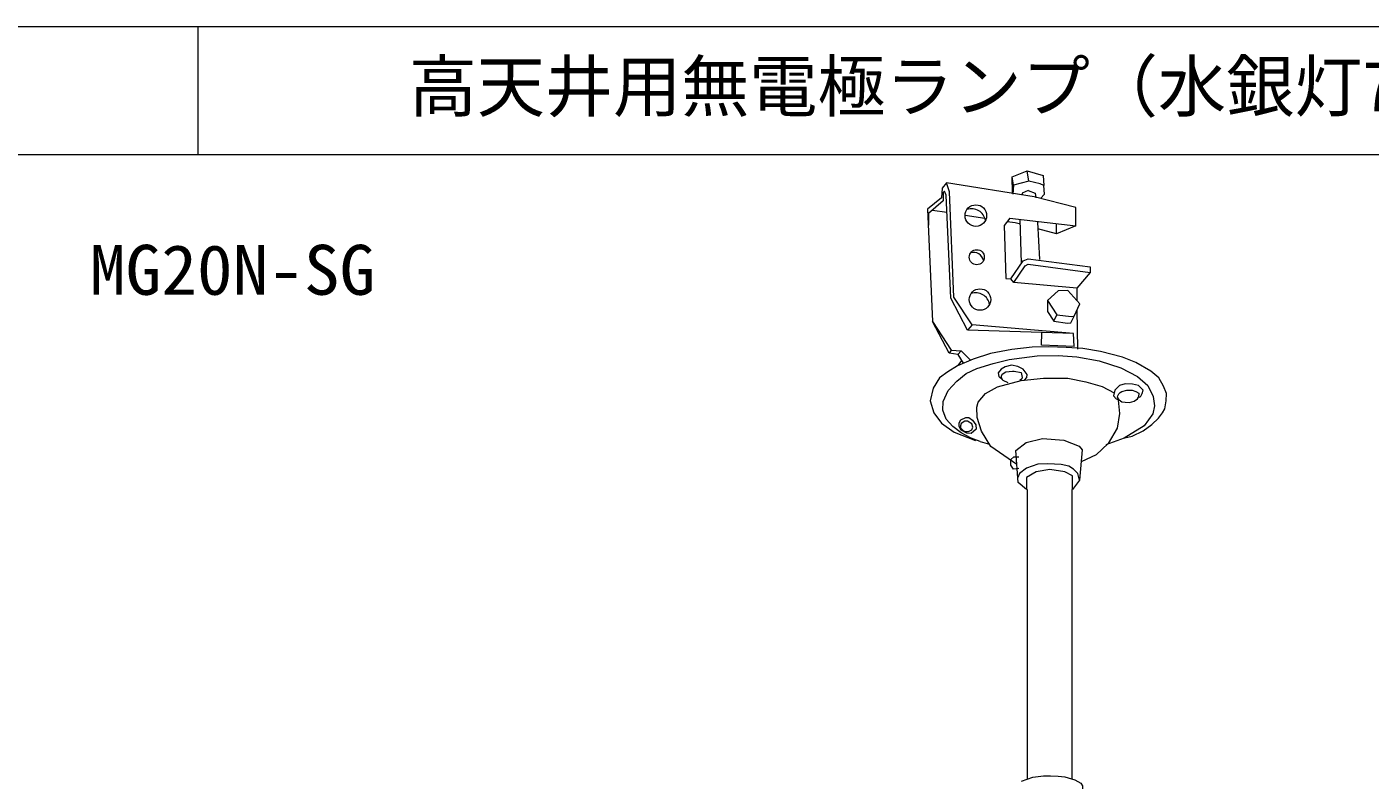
# Model space of a CAD drawing. Units: millimetres, scale not verified. Extents: x -1348 to 1152, y -2025 to -250.
# Drawn here: x 539.4 to 933.8, y -470.9 to -249.7 of the extents above; entities that cross this region are included whole.
import ezdxf
from ezdxf.enums import TextEntityAlignment as Align

# ---------------------------------------------------------------- set-up
doc = ezdxf.new("R2010")
doc.units = ezdxf.units.MM
doc.header["$LTSCALE"] = 5
doc.layers.add('0-0_絵', color=7, linetype='Continuous', lineweight=20)
doc.layers.add('0-2_枠', color=7, linetype='Continuous', lineweight=20)
doc.layers.add('0-1_文字', color=7, linetype='Continuous')
doc.styles.add('ＭＳ ゴシック', font='')
doc.styles.get('ＭＳ ゴシック').set_extended_font_data('MS Gothic')

msp = doc.modelspace()

# ---------------------------------------------------------------- linework, layer by layer
at = {"layer": '0-0_絵'}
for p, q in [((833.536, -295.053), (833.036, -291.978)), ((829.005, -296.155), (828.883, -298.849)), ((805.253, -303.49), (809.502, -304.154)), ((814.849, -304.99), (820.668, -305.899)), ((831.409, -319.05), (831.023, -306.279)), ((836.104, -307.056), (836.667, -317.977)), ((841.7, -310.467), (836.206, -309.031)), ((847.606, -326.454), (847.648, -330.121)), ((816.885, -337.238), (811.535, -329.026)), ((847.678, -332.815), (847.809, -344.305)), ((846.698, -339.772), (815.588, -338.763)), ((812.705, -345.91), (814.29, -348.491)), ((813.701, -344.861), (816.435, -347.575)), ((813.762, -347.632), (812.737, -349.155)), ((819.296, -371.4), (821.973, -372.248)), ((830.784, -380.962), (830.889, -380.823)), ((848.452, -382.789), (847.92, -380.797)), ((833.051, -385.502), (833.051, -470.577)), ((846.324, -470.523), (846.324, -385.502))]:
    msp.add_line(p, q, dxfattribs=at)
for points in [[(847.337, -302.752), (835.154, -299.566), (809.402, -295.542), (808.123, -297.035), (807.909, -299.914), (803.765, -303.258), (805.31, -336.218), (810.769, -344.664), (810.151, -345.488), (805.31, -336.218)], [(811.535, -329.026), (810.255, -298.101), (809.402, -295.542)], [(828.733, -298.47), (828.655, -293.777), (833.036, -291.978), (837.807, -293.308), (837.968, -296.267), (836.842, -295.788), (833.536, -295.053), (829.005, -296.155), (828.655, -293.777)], [(810.629, -329.38), (809.278, -299.127), (808.763, -297.995), (808.443, -298.315), (808.443, -300.767), (804.071, -304.5), (804.071, -307.973)], [(833.333, -297.796), (831.612, -298.561), (831.597, -298.989)], [(833.333, -297.796), (835.436, -298.561), (835.628, -299.9)], [(836.982, -300.07), (838.109, -298.802), (837.968, -296.267)], [(827.986, -305.877), (847.398, -308.161), (847.337, -302.752)], [(827.986, -305.877), (826.282, -308.054), (826.85, -323.581), (828.27, -323.675), (831.868, -318.374), (833.382, -317.806), (851.56, -320.172), (851.56, -321.782), (847.606, -326.454), (829.122, -324.811), (828.27, -323.675)], [(831.065, -307.686), (829.517, -307.281), (827.173, -306.915)], [(847.398, -308.161), (841.7, -310.467), (841.7, -307.49)], [(829.122, -324.811), (832.436, -319.888), (833.382, -319.415), (851.56, -321.782)], [(846.865, -343.597), (846.698, -339.772), (816.885, -337.238), (815.588, -338.763), (810.629, -329.38)], [(839.08, -330.063), (838.989, -333.259), (840.906, -336.09), (841.728, -334.264)], [(840.906, -336.09), (844.924, -336.729), (845.837, -336.638), (846.841, -334.629)], [(846.865, -343.597), (837.272, -343.204), (837.351, -339.508)], [(839.426, -343.651), (834.549, -343.73), (828.553, -344.45), (822.317, -345.649), (817.2, -347.248), (812.647, -349.193), (809.733, -350.997), (807.305, -352.732), (805.501, -355.785), (804.599, -359.462), (805.709, -363.07), (807.929, -366.054), (811.607, -368.725), (817.921, -371.188)], [(819.296, -371.4), (816.584, -370.432), (813.723, -368.947), (811.2, -367.065), (809.263, -364.902), (808.302, -362.285), (808.418, -359.726), (809.913, -356.456), (812.43, -353.759), (815.192, -351.523), (818.25, -350.043), (823.057, -348.593), (827.777, -347.413), (831.537, -346.837), (836.011, -346.335), (842.176, -346.198), (847.61, -346.609), (854.185, -347.796), (860.578, -349.805), (865.463, -352.408), (868.484, -354.96), (870.051, -358.225), (870.443, -360.968), (869.921, -363.319), (867.439, -366.846), (861.561, -370.503), (856.206, -372.462)], [(810.769, -344.664), (813.701, -344.861), (812.705, -345.91), (810.151, -345.488)], [(861.728, -370.399), (863.89, -369.873), (867.168, -368.274), (869.646, -366.436), (871.645, -364.597), (872.844, -362.998), (873.483, -361.879), (873.883, -359.48), (873.963, -357.322), (873.084, -355.163), (871.725, -352.765), (869.326, -350.766), (864.929, -348.208), (861.091, -346.689), (854.616, -345.01), (849.419, -344.13), (844.542, -343.81), (839.426, -343.651)], [(825.391, -350.243), (824.579, -351.25), (824.774, -352.322), (825.911, -353.427), (827.438, -354.077)], [(832.247, -353.46), (832.962, -352.647), (833.027, -351.77), (831.857, -350.178), (830.363, -349.43), (828.446, -349.041), (826.561, -349.495), (825.391, -350.243)], [(825.804, -353.243), (825.478, -352.578), (825.739, -351.693), (826.78, -351.016), (828.782, -350.799), (829.246, -350.759), (831.284, -351.179), (831.571, -352.63), (831.485, -353.086), (830.938, -353.551)], [(830.079, -378.178), (822.388, -372.923), (819.612, -368.412), (818.432, -364.374), (818.277, -361.361), (818.681, -359.932), (820.793, -357.385), (824.396, -355.397), (831.295, -353.568), (837.87, -352.808), (845.042, -352.862), (850.258, -353.949), (855.04, -355.307), (858.61, -357.139)], [(860.095, -359.19), (859.583, -358.393), (859.639, -357.994), (859.981, -357.482), (860.379, -357.084), (860.891, -356.742), (862.314, -356.344), (863.851, -356.401), (864.932, -356.742), (865.843, -357.255), (865.729, -358.336), (866.127, -358.393), (866.469, -358.108), (866.867, -357.368), (867.095, -356.344), (865.786, -355.035), (863.965, -354.58), (861.859, -354.523), (860.209, -355.035), (858.786, -356.344)], [(858.786, -356.344), (858.387, -357.994), (859.184, -358.905), (860.023, -359.165)], [(860.095, -359.19), (860.891, -359.816), (861.859, -359.929), (863.111, -359.986), (864.477, -359.645), (865.444, -358.905), (865.729, -358.45), (865.729, -358.336)], [(859.653, -359.05), (859.807, -359.333), (860.14, -363.19), (859.475, -367.579), (856.82, -371.995)], [(856.82, -371.995), (853.314, -375.342), (848.915, -377.404)], [(830.656, -379.4), (829.015, -379.527), (828.258, -378.391), (828.258, -376.75), (829.141, -375.993), (830.656, -375.993)], [(847.92, -380.797), (846.662, -379.613), (845.33, -378.725), (843.036, -378.207), (839.114, -377.985), (836.154, -378.059), (832.898, -379.317), (830.826, -380.871), (830.324, -381.974)], [(831.386, -471.16), (834.747, -469.983), (837.858, -469.63), (839.902, -469.596), (842.213, -469.701), (844.137, -469.901), (847.106, -470.745), (848.828, -471.727), (849.317, -472.514), (849.317, -478.832)]]:
    msp.add_lwpolyline(points, dxfattribs=at)
for points in [[(848.485, -331.068), (845.015, -327.142), (842.185, -327.233), (839.08, -330.063), (841.728, -334.264), (846.111, -334.72), (846.841, -334.629)], [(817.062, -365.167), (818.043, -366.561), (818.064, -367.803), (816.642, -369.071), (815.376, -369.034), (813.663, -368.103), (813.105, -367.023), (813.118, -365.929), (813.619, -365.123), (815.036, -364.36), (815.972, -364.404)], [(816.804, -366.27), (815.561, -365.511), (814.733, -365.511), (813.704, -366.208), (813.534, -366.886), (813.534, -367.394), (814.156, -368.128), (814.733, -368.479), (815.837, -368.479), (816.804, -367.996), (817.08, -367.237)], [(849.221, -373.85), (848.452, -382.789), (846.382, -385.502), (846.382, -381.517), (844.114, -380.32), (839.728, -379.62), (835.722, -380.383), (832.864, -382.026), (832.864, -385.502), (830.44, -383.476), (829.72, -374.125), (832.773, -371.755), (837.577, -370.523), (843.86, -371.015), (848.378, -372.805)]]:
    msp.add_lwpolyline(points, close=True, dxfattribs=at)
for centre, radius in [((818.008, -305.115), 3.161), ((818.277, -317.344), 2.212), ((819.218, -329.776), 3.161)]:
    msp.add_circle(centre, radius, dxfattribs=at)
for centre, radius in [((816.704, -307.308), 4.207), ((817.365, -318.879), 2.945), ((817.914, -331.969), 4.207)]:
    msp.add_arc(centre, radius, 10.74784, 107.78118, dxfattribs=at)
at = {"layer": '0-2_枠'}
for p, q in [((589.555, -249.712), (589.555, -287.212)), ((-1347.945, -287.212), (1152.055, -287.212))]:
    msp.add_line(p, q, dxfattribs=at)
msp.add_lwpolyline([(-1347.945, -249.712), (-1347.945, -2024.712), (1152.055, -2024.712), (1152.055, -249.712)], close=True, dxfattribs=at)

# ---------------------------------------------------------------- texts
at = {"layer": '0-1_文字', "style": 'ＭＳ ゴシック'}
msp.add_text('高天井用無電極ランプ（水銀灯700W相当）', height=14.66, dxfattribs=at).set_placement((651.513, -278.892), align=Align.BOTTOM_LEFT)
at = {"layer": '0-1_文字', "style": 'ＭＳ ゴシック', "width": 1.05}
msp.add_text('MG20N-SG', height=14.66, dxfattribs=at).set_placement((557.915, -332.771), align=Align.BOTTOM_LEFT)

doc.saveas('drawing.dxf')
